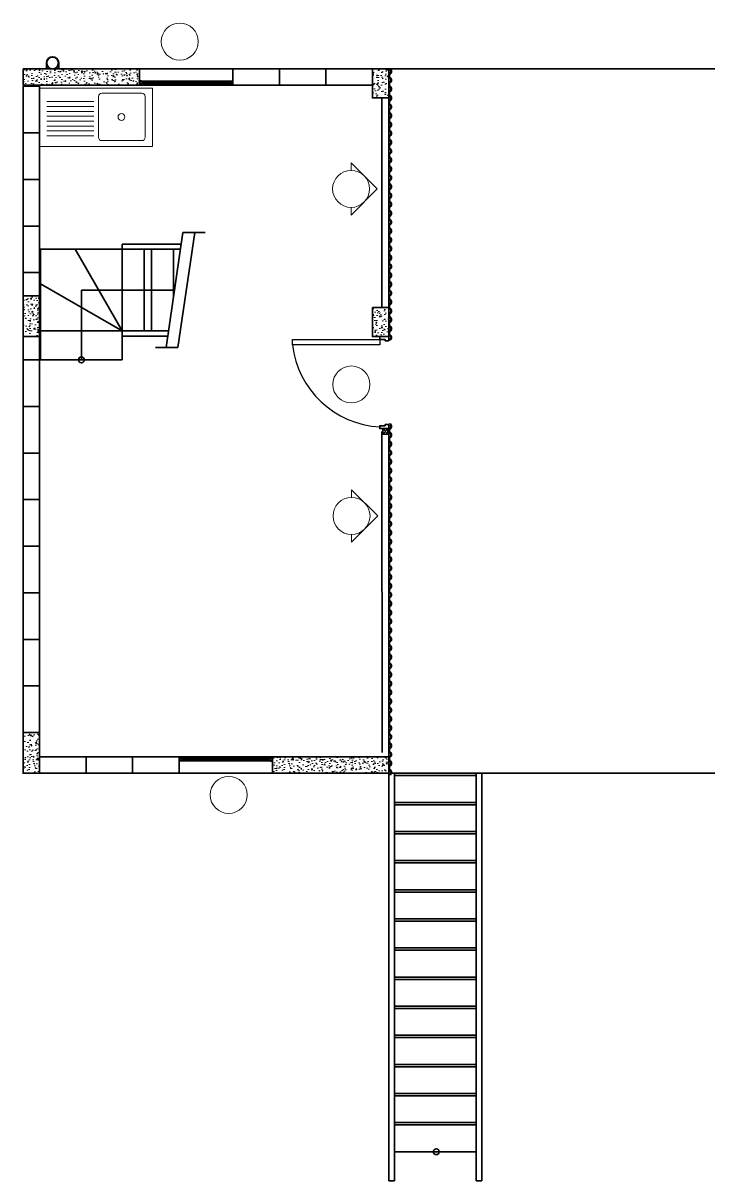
# Model space of a CAD drawing. Header units: millimetres. Extents: x 2.2 to 20.3, y -0.2 to 9.7.
# Drawn here: x 2.19 to 8.07, y -0.21 to 9.73 of the extents above; entities that cross this region are included whole.
import ezdxf

# ---------------------------------------------------------------- set-up
doc = ezdxf.new("R2010")
doc.units = ezdxf.units.MM
for name, color, linetype, lineweight in [('A-ANNO-SYMB', 3, 'Continuous', 18), ('A-DOOR-FULL', 4, 'Continuous', 25), ('A-FLOR-LEVL', 7, 'Continuous', 35), ('A-FLOR-PATT', 8, 'Continuous', 18), ('A-FURN', 8, 'Continuous', 18), ('A-GLAZ-FULL', 4, 'Continuous', 25), ('A-WALL-FULL', 7, 'Continuous', 35)]:
    doc.layers.add(name, color=color, linetype=linetype, lineweight=lineweight)
doc.layers.add('grid', color=7, linetype='Continuous')
doc.layers.get('grid').off()
pattern_1 = [(50, (33.41458, 90.6509), (0.091092334, -0.00796954), [0.009525, -0.104775]), (355, (33.41458, 90.6509), (-0.01762141, 0.09552832), [0.00762, -0.08382]), (100.451, (33.42217, 90.65024), (0.07347125, 0.08755834), [0.008095, -0.089045]), (46.1842, (33.41458, 90.6763), (0.13553952, -0.02102116), [0.0142875, -0.1571625]), (96.6356, (33.42587, 90.67455), (0.11870212, 0.12371278), [0.0121425, -0.1335675]), (351.184, (33.41458, 90.6763), (0.1187023, 0.12371256), [0.01143, -0.12573]), (21, (33.42728, 90.66995), (0.07580744, -0.05113276), [0.009525, -0.104775]), (326, (33.42728, 90.66995), (0.03090101, 0.09209398), [0.00762, -0.08382]), (71.4514, (33.4336, 90.66569), (0.106708245, 0.04096143), [0.008095, -0.089045]), (37.5, (33.41458, 90.650903), (0.001544302, 0.04227752), [0, -0.082804, 0, -0.08509, 0, -0.0841375]), (7.5, (33.41458, 90.650903), (0.033409831, 0.050090287), [0, -0.048514, 0, -0.080899, 0, -0.0320675]), (327.5, (33.38626, 90.650903), (0.067795298, -0.002864372), [0, -0.03175, 0, -0.09906, 0, -0.131445]), (317.5, (33.37356, 90.650903), (0.07406459, 0.012713246), [0, -0.041275, 0, -0.065786, 0, -0.093345])]

# ---------------------------------------------------------------- blocks, each defined once
blk = doc.blocks.new('A$C506063066')
at = {"layer": 'A-FLOR-PATT'}
h = blk.add_hatch(dxfattribs=at)
h.set_pattern_fill('AR-CONC', color=256, scale=0.0005, angle=360, style=0)
h.set_pattern_definition(pattern_1)
h.paths.add_polyline_path([(0, 9.55), (0, 9.41), (1, 9.41), (1, 9.5457, 0.366815), (0.9686, 9.54), (0.9648, 9.5432, -0.089578), (0.9728, 9.55)])
h = blk.add_hatch(dxfattribs=at)
h.set_pattern_fill('AR-CONC', color=256, scale=0.0005, angle=360, style=0)
h.set_pattern_definition([(50, (33.40958, 90.6509), (0.091092334, -0.00796954), [0.009525, -0.104775]), (355, (33.40958, 90.6509), (-0.01762141, 0.09552832), [0.00762, -0.08382]), (100.451, (33.41717, 90.65024), (0.07347125, 0.08755834), [0.008095, -0.089045]), (46.1842, (33.40958, 90.6763), (0.13553952, -0.02102116), [0.0142875, -0.1571625]), (96.6356, (33.42087, 90.67455), (0.11870212, 0.12371278), [0.0121425, -0.1335675]), (351.184, (33.40958, 90.6763), (0.1187023, 0.12371256), [0.01143, -0.12573]), (21, (33.42228, 90.66995), (0.07580744, -0.05113276), [0.009525, -0.104775]), (326, (33.42228, 90.66995), (0.03090101, 0.09209398), [0.00762, -0.08382]), (71.4514, (33.4286, 90.66569), (0.106708245, 0.04096143), [0.008095, -0.089045]), (37.5, (33.40958, 90.650903), (0.001544302, 0.04227752), [0, -0.082804, 0, -0.08509, 0, -0.0841375]), (7.5, (33.40958, 90.650903), (0.033409831, 0.050090287), [0, -0.048514, 0, -0.080899, 0, -0.0320675]), (327.5, (33.38126, 90.650903), (0.067795298, -0.002864372), [0, -0.03175, 0, -0.09906, 0, -0.131445]), (317.5, (33.36856, 90.650903), (0.07406459, 0.012713246), [0, -0.041275, 0, -0.065786, 0, -0.093345])])
h.paths.add_polyline_path([(3.14, 9.55), (3, 9.55), (3, 9.3), (3.14, 9.3)])
for points in [[(0.9994, 9.4462), (0.9994, 9.42), (1.0161, 9.42), (1.0161, 9.4225), (1.0019, 9.4225), (1.0019, 9.4437), (1.0161, 9.4437), (1.0161, 9.4462)], [(0.9994, 9.4462), (0.9994, 9.42), (1.0161, 9.42), (1.0161, 9.4225), (1.0019, 9.4225), (1.0019, 9.4437), (1.0161, 9.4437), (1.0161, 9.4462)], [(0.9994, 9.4462), (0.9994, 9.42), (1.0161, 9.42), (1.0161, 9.4225), (1.0019, 9.4225), (1.0019, 9.4437), (1.0161, 9.4437), (1.0161, 9.4462)], [(1.0161, 9.4437), (1.0161, 9.4462), (0.9994, 9.4462), (0.9994, 9.42), (1.0161, 9.42), (1.0161, 9.4225), (1.0019, 9.4225), (1.0019, 9.4437)], [(1.7999, 9.4462), (1.7999, 9.42), (1.7833, 9.42), (1.7833, 9.4225), (1.7974, 9.4225), (1.7974, 9.4437), (1.7833, 9.4437), (1.7833, 9.4462)], [(1.7999, 9.4462), (1.7999, 9.42), (1.7833, 9.42), (1.7833, 9.4225), (1.7974, 9.4225), (1.7974, 9.4437), (1.7833, 9.4437), (1.7833, 9.4462)], [(1.7999, 9.4462), (1.7999, 9.42), (1.7833, 9.42), (1.7833, 9.4225), (1.7974, 9.4225), (1.7974, 9.4437), (1.7833, 9.4437), (1.7833, 9.4462)], [(1.7833, 9.4437), (1.7833, 9.4462), (1.8, 9.4462), (1.8, 9.42), (1.7833, 9.42), (1.7833, 9.4225), (1.7975, 9.4225), (1.7975, 9.4437)], [(1.3567, 3.6062), (1.3567, 3.6037), (1.34, 3.6037), (1.34, 3.63), (1.3567, 3.63), (1.3567, 3.6275), (1.3425, 3.6275), (1.3425, 3.6062)], [(2.1249, 3.6062), (2.1249, 3.6037), (2.1416, 3.6037), (2.1416, 3.63), (2.1249, 3.63), (2.1249, 3.6275), (2.1391, 3.6275), (2.1391, 3.6062)]]:
    blk.add_hatch(color=256, dxfattribs=at).paths.add_polyline_path(points)
h = blk.add_hatch(dxfattribs=at)
h.set_pattern_fill('AR-CONC', color=256, scale=0.0005, angle=360, style=0)
h.set_pattern_definition(pattern_1)
h.paths.add_polyline_path([(0.14, 7.6), (0, 7.6), (0, 7.25), (0.14, 7.25)])
h = blk.add_hatch(dxfattribs=at)
h.set_pattern_fill('AR-CONC', color=256, scale=0.0005, angle=360, style=0)
h.set_pattern_definition([(50, (33.40958, 90.6509), (0.091092334, -0.00796954), [0.009525, -0.104775]), (355, (33.40958, 90.6509), (-0.01762141, 0.09552832), [0.00762, -0.08382]), (100.451, (33.41717, 90.65024), (0.07347125, 0.08755834), [0.008095, -0.089045]), (46.1842, (33.40958, 90.6763), (0.13553952, -0.02102116), [0.0142875, -0.1571625]), (96.6356, (33.42087, 90.67455), (0.11870212, 0.12371278), [0.0121425, -0.1335675]), (351.184, (33.40958, 90.6763), (0.1187023, 0.12371256), [0.01143, -0.12573]), (21, (33.42228, 90.66995), (0.07580744, -0.05113276), [0.009525, -0.104775]), (326, (33.42228, 90.66995), (0.03090101, 0.09209398), [0.00762, -0.08382]), (71.4514, (33.4286, 90.66569), (0.106708245, 0.04096143), [0.008095, -0.089045]), (37.5, (33.40958, 90.650903), (0.001544302, 0.04227752), [0, -0.082804, 0, -0.08509, 0, -0.0841375]), (7.5, (33.40958, 90.650903), (0.033409831, 0.050090287), [0, -0.048514, 0, -0.080899, 0, -0.0320675]), (327.5, (33.38126, 90.650903), (0.067795298, -0.002864372), [0, -0.03175, 0, -0.09906, 0, -0.131445]), (317.5, (33.36856, 90.650903), (0.07406459, 0.012713246), [0, -0.041275, 0, -0.065786, 0, -0.093345])])
h.paths.add_polyline_path([(3.14, 7.5), (3, 7.5), (3, 7.25), (3.14, 7.25)])
h = blk.add_hatch(dxfattribs=at)
h.set_pattern_fill('AR-CONC', color=256, scale=0.0005, angle=360, style=0)
h.set_pattern_definition(pattern_1)
h.paths.add_polyline_path([(0, 3.5), (0.14, 3.5), (0.14, 3.85), (0, 3.85)])
h = blk.add_hatch(dxfattribs=at)
h.set_pattern_fill('AR-CONC', color=256, scale=0.0005, angle=360, style=0)
h.set_pattern_definition([(50, (35.60458, 90.6509), (0.091092334, -0.00796954), [0.009525, -0.104775]), (355, (35.60458, 90.6509), (-0.01762141, 0.09552832), [0.00762, -0.08382]), (100.451, (35.61217, 90.65024), (0.07347125, 0.08755834), [0.008095, -0.089045]), (46.1842, (35.60458, 90.6763), (0.13553952, -0.02102116), [0.0142875, -0.1571625]), (96.6356, (35.61587, 90.67455), (0.11870212, 0.12371278), [0.0121425, -0.1335675]), (351.184, (35.60458, 90.6763), (0.1187023, 0.12371256), [0.01143, -0.12573]), (21, (35.61728, 90.66995), (0.07580744, -0.05113276), [0.009525, -0.104775]), (326, (35.61728, 90.66995), (0.03090101, 0.09209398), [0.00762, -0.08382]), (71.4514, (35.6236, 90.66569), (0.106708245, 0.04096143), [0.008095, -0.089045]), (37.5, (35.60458, 90.650903), (0.001544302, 0.04227752), [0, -0.082804, 0, -0.08509, 0, -0.0841375]), (7.5, (35.60458, 90.650903), (0.033409831, 0.050090287), [0, -0.048514, 0, -0.080899, 0, -0.0320675]), (327.5, (35.57626, 90.650903), (0.067795298, -0.002864372), [0, -0.03175, 0, -0.09906, 0, -0.131445]), (317.5, (35.56356, 90.650903), (0.07406459, 0.012713246), [0, -0.041275, 0, -0.065786, 0, -0.093345])])
h.paths.add_polyline_path([(2.14, 3.64), (2.14, 3.5), (3.14, 3.5), (3.14, 3.64)])
at = {"layer": 'A-ANNO-SYMB'}
for p, q in [((2.8164, 8.7435), (2.8164, 8.6777)), ((2.8164, 8.7435), (3.041, 8.5188)), ((2.8164, 8.2942), (3.041, 8.5188)), ((2.8164, 8.36), (2.8164, 8.2942)), ((2.8199, 5.9344), (2.8199, 5.8686)), ((2.8199, 5.9344), (3.0445, 5.7098)), ((2.8199, 5.4851), (3.0445, 5.7098)), ((2.8199, 5.5509), (2.8199, 5.4851))]:
    blk.add_line(p, q, dxfattribs=at)
for centre in [(1.3446, 9.7833), (2.8164, 8.5188), (2.8184, 6.839), (2.8199, 5.7098), (1.765, 3.3144)]:
    blk.add_circle(centre, 0.1589, dxfattribs=at)
at = {"layer": 'A-DOOR-FULL'}
blk.add_lwpolyline([(2.313, 7.225), (3.063, 7.225), (3.063, 7.18), (2.313, 7.18)], close=True, dxfattribs=at)
blk.add_arc((3.1061, 7.2723), 0.7984, 186.63627, 266.90667, dxfattribs=at)
at = {"layer": 'A-FLOR-LEVL'}
for p, q in [((0.15, 7.955), (0.15, 8)), ((0.4459, 8), (0.15, 8)), ((0.15, 7.7041), (0.15, 8)), ((0.85, 8), (0.4459, 8)), ((0.85, 7.3), (0.4459, 8)), ((0.85, 7.3), (0.85, 8)), ((1.04, 7.3), (1.04, 8)), ((1.1008, 7.3), (1.1008, 8)), ((1.2908, 7.5925), (1.2908, 8)), ((0.85, 7.3), (0.15, 7.7041)), ((0.15, 7.3), (0.15, 7.7041)), ((0.5, 7.65), (1.2992, 7.65)), ((0.5, 7.65), (0.5, 7.05)), ((0.85, 7.3), (0.15, 7.3)), ((3.14, 0), (3.14, 3.5)), ((3.95, 3.5), (3.15, 3.5)), ((4, 3.5), (3.15, 3.5)), ((3.19, 0), (3.19, 3.5)), ((3.19, 3.48), (3.89, 3.48)), ((3.89, 0), (3.89, 3.5)), ((3.94, 0), (3.94, 3.5)), ((3.89, 3.25), (3.19, 3.25)), ((3.89, 3.23), (3.19, 3.23)), ((3.89, 3), (3.19, 3)), ((3.89, 2.98), (3.19, 2.98)), ((3.89, 2.75), (3.19, 2.75)), ((3.89, 2.73), (3.19, 2.73)), ((3.89, 2.5), (3.19, 2.5)), ((3.89, 2.48), (3.19, 2.48)), ((3.89, 2.25), (3.19, 2.25)), ((3.89, 2.23), (3.19, 2.23)), ((3.89, 2), (3.19, 2)), ((3.89, 1.98), (3.19, 1.98)), ((3.89, 1.75), (3.19, 1.75)), ((3.89, 1.73), (3.19, 1.73)), ((3.89, 1.5), (3.19, 1.5)), ((3.89, 1.48), (3.19, 1.48)), ((3.89, 1.25), (3.19, 1.25)), ((3.89, 1.23), (3.19, 1.23)), ((3.89, 1), (3.19, 1)), ((3.89, 0.98), (3.19, 0.98)), ((3.89, 0.75), (3.19, 0.75)), ((3.89, 0.73), (3.19, 0.73)), ((3.89, 0.73), (3.19, 0.73)), ((3.89, 0.5), (3.19, 0.5)), ((3.89, 0.48), (3.19, 0.48)), ((3.89, 0.25), (3.19, 0.25)), ((3.19, 0), (3.14, 0)), ((3.94, 0), (3.89, 0))]:
    blk.add_line(p, q, dxfattribs=at)
for centre in [(0.5, 7.05), (3.548, 0.25)]:
    blk.add_circle(centre, 0.025, dxfattribs=at)
at = {"layer": 'A-FURN'}
for p, q in [((1.1118, 9.3839), (0.14, 9.3839)), ((1.1118, 8.8839), (1.1118, 9.3839)), ((0.6058, 9.2682), (0.2023, 9.2682)), ((0.6477, 9.3112), (0.6477, 8.9621)), ((0.6058, 9.2263), (0.2023, 9.2263)), ((0.6058, 9.1844), (0.2023, 9.1844)), ((0.6058, 9.1425), (0.2023, 9.1425)), ((0.6058, 9.1006), (0.2023, 9.1006)), ((0.6058, 9.0587), (0.2023, 9.0587)), ((0.6058, 9.0168), (0.2023, 9.0168)), ((0.6058, 8.9749), (0.2023, 8.9749))]:
    blk.add_line(p, q, dxfattribs=at)
for points in [[(1.0186, 9.3403), (0.6768, 9.3403)], [(1.0477, 9.3112), (1.0477, 8.9621)], [(1.1118, 8.8839), (0.14, 8.8839)], [(1.0186, 8.933), (0.6768, 8.933)]]:
    blk.add_lwpolyline(points, dxfattribs=at)
blk.add_circle((0.8441, 9.1367), 0.0291, dxfattribs=at)
for centre, start, end in [((0.6768, 9.3112), 90, 180), ((1.0186, 9.3112), 0, 90), ((0.6768, 8.9621), 180, 270), ((1.0186, 8.9621), 270, 0)]:
    blk.add_arc(centre, 0.0291, start, end, dxfattribs=at)
at = {"layer": 'A-GLAZ-FULL'}
for p, q in [((0.9994, 9.4462), (1.8, 9.4462)), ((1.0161, 9.4462), (0.9994, 9.4462)), ((1.0161, 9.4437), (1.0161, 9.4462)), ((1.7914, 9.4437), (1.7914, 9.4462)), ((1.8, 9.4462), (1.8, 9.42)), ((0.9994, 9.42), (1.7914, 9.42)), ((1.0019, 9.4225), (1.0019, 9.4437)), ((1.0161, 9.4225), (1.0019, 9.4225)), ((1.0061, 9.4398), (1.0353, 9.4398)), ((1.0061, 9.4265), (1.0061, 9.4398)), ((1.0061, 9.4265), (1.0353, 9.4265)), ((1.0161, 9.42), (1.0161, 9.4225)), ((1.0253, 9.4306), (1.0253, 9.4356)), ((1.0253, 9.4356), (1.7741, 9.4356)), ((1.0253, 9.4306), (1.7741, 9.4306)), ((1.0353, 9.4356), (1.0353, 9.4398)), ((1.0353, 9.4265), (1.0353, 9.4306)), ((1.7641, 9.4356), (1.7641, 9.4398)), ((1.7933, 9.4398), (1.7641, 9.4398)), ((1.7641, 9.4265), (1.7641, 9.4306)), ((1.7933, 9.4265), (1.7641, 9.4265)), ((1.7741, 9.4356), (1.7741, 9.4306)), ((1.7914, 9.42), (1.7914, 9.4225)), ((1.7914, 9.4225), (1.7975, 9.4225)), ((1.7933, 9.4265), (1.7933, 9.4398)), ((1.7975, 9.4437), (1.7975, 9.4225)), ((2.1416, 3.63), (1.34, 3.63)), ((1.34, 3.6037), (1.34, 3.63)), ((2.1416, 3.6037), (1.34, 3.6037)), ((1.3425, 3.6062), (1.3425, 3.6275)), ((1.3486, 3.6275), (1.3425, 3.6275)), ((1.3467, 3.6235), (1.3759, 3.6235)), ((1.3467, 3.6235), (1.3467, 3.6102)), ((1.3467, 3.6102), (1.3759, 3.6102)), ((1.3486, 3.63), (1.3486, 3.6275)), ((1.3486, 3.6062), (1.3486, 3.6037)), ((2.1157, 3.6194), (1.3659, 3.6194)), ((1.3659, 3.6144), (1.3659, 3.6194)), ((2.1157, 3.6144), (1.3659, 3.6144)), ((1.3759, 3.6235), (1.3759, 3.6194)), ((1.3759, 3.6144), (1.3759, 3.6102)), ((2.1349, 3.6235), (2.1057, 3.6235)), ((2.1057, 3.6235), (2.1057, 3.6194)), ((2.1057, 3.6144), (2.1057, 3.6102)), ((2.1349, 3.6102), (2.1057, 3.6102)), ((2.1157, 3.6194), (2.1157, 3.6144)), ((2.1249, 3.63), (2.1249, 3.6275)), ((2.1249, 3.6275), (2.1391, 3.6275)), ((2.1249, 3.6062), (2.1249, 3.6037)), ((2.1249, 3.6037), (2.1416, 3.6037)), ((2.1349, 3.6235), (2.1349, 3.6102)), ((2.1391, 3.6275), (2.1391, 3.6062))]:
    blk.add_line(p, q, dxfattribs=at)
at = {"layer": 'A-WALL-FULL'}
for p, q in [((0.1994, 9.6), (0.1994, 9.55)), ((0.2024, 9.6), (0.2024, 9.55)), ((0.3024, 9.6), (0.3024, 9.55)), ((0.3054, 9.6), (0.3054, 9.55)), ((1.8, 9.55), (1, 9.55)), ((2.2, 9.55), (1.8, 9.55)), ((1.8, 9.55), (1.8, 9.41)), ((2.2, 9.41), (2.2, 9.55)), ((2.6, 9.55), (2.2, 9.55)), ((2.2, 9.55), (2.2, 9.41)), ((3, 9.55), (2.6, 9.55)), ((2.6, 9.55), (2.6, 9.41)), ((2.6, 9.41), (2.6, 9.55)), ((3, 9.41), (3, 9.55)), ((6, 9.55), (3.14, 9.55)), ((3.1491, 9.5474), (3.1523, 9.5513)), ((0, 9.4), (0.14, 9.4)), ((0, 9), (0, 9.4)), ((0, 9.4), (0.14, 9.4)), ((0, 9), (0, 9.4)), ((0.14, 9.4), (0.14, 9)), ((0.14, 9.4), (0.14, 9)), ((1, 9.41), (1.8, 9.41)), ((1.8, 9.41), (2.2, 9.41)), ((2.2, 9.41), (2.6, 9.41)), ((2.6, 9.41), (3, 9.41)), ((3.0811, 7.5), (3.0811, 9.3)), ((3.1401, 7.5), (3.1401, 9.3)), ((0, 9), (0.14, 9)), ((0, 8.6), (0, 9)), ((0.14, 9), (0, 9)), ((0, 9), (0.14, 9)), ((0, 8.6), (0, 9)), ((0.14, 9), (0, 9)), ((0.14, 9), (0.14, 8.6)), ((0.14, 9), (0.14, 8.6)), ((3.1491, 8.8616), (3.1523, 8.8655)), ((0, 8.6), (0.14, 8.6)), ((0, 8.2), (0, 8.6)), ((0.14, 8.6), (0, 8.6)), ((0, 8.6), (0.14, 8.6)), ((0, 8.2), (0, 8.6)), ((0.14, 8.6), (0, 8.6)), ((0.14, 8.6), (0.14, 8.2)), ((0.14, 8.6), (0.14, 8.2)), ((3.1491, 8.4425), (3.1523, 8.4387)), ((3.1491, 8.3284), (3.1523, 8.3322)), ((0, 8.2), (0.14, 8.2)), ((0, 7.8), (0, 8.2)), ((0.14, 8.2), (0, 8.2)), ((0, 8.2), (0.14, 8.2)), ((0, 7.8), (0, 8.2)), ((0.14, 8.2), (0, 8.2)), ((0.14, 8.2), (0.14, 7.8)), ((0.14, 8.2), (0.14, 7.8)), ((1.3571, 8.045), (0.85, 8.045)), ((0.85, 8), (0.85, 8.045)), ((1.3505, 8), (0.85, 8)), ((0.14, 7.8), (0, 7.8)), ((0, 7.8), (0.14, 7.8)), ((0, 7.6), (0, 7.8)), ((0.14, 7.8), (0, 7.8)), ((0.14, 7.8), (0.14, 7.6)), ((3.1491, 7.7567), (3.1523, 7.7529)), ((0.14, 7.6), (0, 7.6)), ((0.15, 7.3), (0.15, 7.05)), ((0.85, 7.3), (1.2479, 7.3)), ((0.85, 7.3), (0.85, 7.255)), ((0.85, 7.3), (0.85, 7.255)), ((0, 7.25), (0.14, 7.25)), ((0, 7.05), (0, 7.25)), ((0.14, 7.25), (0.14, 7.05)), ((1.2413, 7.255), (0.85, 7.255)), ((0.85, 7.255), (0.85, 7.05)), ((3.1491, 7.2235), (3.1523, 7.2196)), ((0, 7.05), (0.14, 7.05)), ((0, 6.65), (0, 7.05)), ((0.14, 7.05), (0, 7.05)), ((0.14, 7.05), (0.14, 6.65)), ((0.85, 7.05), (0.15, 7.05)), ((0.14, 6.65), (0, 6.65)), ((0, 6.65), (0.14, 6.65)), ((0, 6.25), (0, 6.65)), ((0.14, 6.65), (0.14, 6.25)), ((3.1491, 6.4996), (3.1523, 6.5034)), ((3.0816, 6.436), (3.082, 3.6792)), ((3.0879, 6.4569), (3.1329, 6.413)), ((3.0879, 6.4119), (3.1329, 6.4569)), ((3.14, 3.64), (3.1395, 6.436)), ((0.14, 6.25), (0, 6.25)), ((0, 6.25), (0.14, 6.25)), ((0, 5.85), (0, 6.25)), ((0.14, 6.25), (0.14, 5.85)), ((0.14, 5.85), (0, 5.85)), ((0, 5.85), (0.14, 5.85)), ((0, 5.45), (0, 5.85)), ((0.14, 5.85), (0.14, 5.45)), ((0.14, 5.45), (0, 5.45)), ((0, 5.45), (0.14, 5.45)), ((0, 5.05), (0, 5.45)), ((0.14, 5.45), (0.14, 5.05)), ((3.1491, 5.4328), (3.1523, 5.4366)), ((3.1491, 5.3947), (3.1523, 5.3908)), ((0.14, 5.05), (0, 5.05)), ((0, 5.05), (0.14, 5.05)), ((0, 4.65), (0, 5.05)), ((0.14, 5.05), (0.14, 4.65)), ((0.14, 4.65), (0, 4.65)), ((0, 4.65), (0.14, 4.65)), ((0, 4.25), (0, 4.65)), ((0.14, 4.65), (0.14, 4.25)), ((3.1491, 4.5946), (3.1523, 4.5984)), ((3.1491, 4.3279), (3.1523, 4.324)), ((0.14, 4.25), (0, 4.25)), ((0, 4.25), (0.14, 4.25)), ((0, 3.85), (0, 4.25)), ((0.14, 4.25), (0.14, 3.85)), ((0.14, 3.85), (0, 3.85)), ((0.54, 3.64), (0.14, 3.64)), ((0.14, 3.64), (0.14, 3.5)), ((0.54, 3.5), (0.54, 3.64)), ((0.94, 3.64), (0.54, 3.64)), ((0.54, 3.64), (0.54, 3.5)), ((1.34, 3.64), (0.94, 3.64)), ((0.94, 3.64), (0.94, 3.5)), ((0.94, 3.5), (0.94, 3.64)), ((1.34, 3.64), (2.14, 3.64)), ((1.34, 3.5), (1.34, 3.64)), ((0.14, 3.5), (0.54, 3.5)), ((0.54, 3.5), (0.94, 3.5)), ((0.94, 3.5), (1.34, 3.5)), ((2.14, 3.5), (1.34, 3.5)), ((3.14, 3.5), (6.15, 3.5)), ((3.1491, 3.4897), (3.1523, 3.4858))]:
    blk.add_line(p, q, dxfattribs=at)
for points in [[(0, 9.55), (1, 9.55), (1, 9.41), (0, 9.41)], [(3, 9.55), (3.14, 9.55), (3.14, 9.3), (3, 9.3)], [(0, 7.6), (0.14, 7.6), (0.14, 7.25), (0, 7.25)], [(3, 7.5), (3.14, 7.5), (3.14, 7.25), (3, 7.25)], [(3.1329, 6.4569), (3.0879, 6.4569), (3.0879, 6.4119), (3.1329, 6.4119)], [(0, 3.85), (0.14, 3.85), (0.14, 3.5), (0, 3.5)], [(2.14, 3.64), (3.14, 3.64), (3.14, 3.5), (2.14, 3.5)]]:
    blk.add_lwpolyline(points, close=True, dxfattribs=at)
at = {"layer": 'A-WALL-FULL', "const_width": 0.001}
for points in [[(3.1336, 9.2615), (3.1396, 9.2615), (3.1396, 9.2995), (3.1336, 9.2995), (3.1317, 9.2975), (3.1006, 9.2975), (3.0896, 9.2975), (3.0876, 9.2995), (3.0816, 9.2995), (3.0816, 9.2615), (3.0876, 9.2615)], [(3.1335, 7.5385), (3.1395, 7.5385), (3.1395, 7.5005), (3.1335, 7.5005), (3.1316, 7.5025), (3.1005, 7.5025), (3.0895, 7.5025), (3.0875, 7.5005), (3.0815, 7.5005), (3.0815, 7.5385), (3.0875, 7.5385)], [(3.1335, 6.422), (3.1395, 6.422), (3.1395, 6.46), (3.1335, 6.46), (3.1316, 6.458), (3.1005, 6.458), (3.0895, 6.458), (3.0875, 6.46), (3.0815, 6.46), (3.0815, 6.422), (3.0875, 6.422)], [(3.1338, 5.0386), (3.1398, 5.0386), (3.1398, 5.0766), (3.1338, 5.0766), (3.1319, 5.0746), (3.1008, 5.0746), (3.0898, 5.0746), (3.0878, 5.0766), (3.0818, 5.0766), (3.0818, 5.0386), (3.0878, 5.0386)], [(3.1335, 3.6792), (3.1395, 3.6792), (3.1395, 3.6412), (3.1335, 3.6412), (3.1316, 3.6431), (3.1005, 3.6431), (3.0895, 3.6431), (3.0875, 3.6412), (3.0815, 3.6412), (3.0815, 3.6792), (3.0875, 3.6792)]]:
    blk.add_lwpolyline(points, dxfattribs=at)
at = {"layer": 'A-WALL-FULL'}
for points in [[(1.3716, 8.1437), (1.2268, 7.1563)], [(1.4729, 8.1437), (1.3281, 7.1563)], [(1.3716, 8.1437), (1.5639, 8.1437)], [(3.108, 7.25), (3.108, 7.25), (3.063, 7.25), (3.063, 7.225), (3.108, 7.225)], [(3.108, 7.225), (3.108, 7.215), (3.14, 7.215), (3.14, 7.25), (3.108, 7.25)], [(1.3281, 7.1563), (1.1358, 7.1563)], [(3.108, 6.46), (3.108, 6.46), (3.063, 6.46), (3.063, 6.485), (3.108, 6.485)], [(3.108, 6.485), (3.108, 6.495), (3.14, 6.495), (3.14, 6.46), (3.108, 6.46)]]:
    blk.add_lwpolyline(points, dxfattribs=at)
blk.add_circle((0.2524, 9.6), 0.05, dxfattribs=at)
for centre, radius, start, end in [((0.2524, 9.6), 0.053, 0, 180), ((3.1335, 9.5284), 0.0247, 309.42406, 50.57594), ((3.1335, 9.5284), 0.0297, 309.42406, 50.57594), ((3.1648, 9.4903), 0.0247, 129.42406, 230.57594), ((3.1648, 9.4903), 0.0197, 129.42406, 230.57594), ((3.1335, 9.4522), 0.0247, 309.42406, 50.57594), ((3.1335, 9.4522), 0.0297, 309.42406, 50.57594), ((3.1648, 9.4141), 0.0247, 129.42406, 230.57594), ((3.1648, 9.3379), 0.0247, 129.42406, 230.57594), ((3.1648, 9.4141), 0.0197, 129.42406, 230.57594), ((3.1648, 9.3379), 0.0197, 129.42406, 230.57594), ((3.1335, 9.376), 0.0247, 309.42406, 50.57594), ((3.1335, 9.376), 0.0297, 309.42406, 50.57594), ((3.1648, 9.2617), 0.0247, 129.42406, 230.57594), ((3.1648, 9.2617), 0.0197, 129.42406, 230.57594), ((3.1335, 9.2998), 0.0247, 309.42406, 50.57594), ((3.1335, 9.2998), 0.0297, 309.42406, 50.57594), ((3.1335, 9.2236), 0.0297, 309.42406, 50.57594), ((3.1648, 9.1855), 0.0247, 129.42406, 230.57594), ((3.1648, 9.1855), 0.0197, 129.42406, 230.57594), ((3.1335, 9.2236), 0.0247, 309.42406, 50.57594), ((3.1335, 9.1474), 0.0247, 309.42406, 50.57594), ((3.1335, 9.1474), 0.0297, 309.42406, 50.57594), ((3.1648, 9.1093), 0.0247, 129.42406, 230.57594), ((3.1648, 9.0331), 0.0247, 129.42406, 230.57594), ((3.1648, 9.1093), 0.0197, 129.42406, 230.57594), ((3.1648, 9.0331), 0.0197, 129.42406, 230.57594), ((3.1335, 9.0712), 0.0247, 309.42406, 50.57594), ((3.1335, 9.0712), 0.0297, 309.42406, 50.57594), ((3.1648, 8.9569), 0.0247, 129.42406, 230.57594), ((3.1648, 8.9569), 0.0197, 129.42406, 230.57594), ((3.1335, 8.995), 0.0247, 309.42406, 50.57594), ((3.1335, 8.995), 0.0297, 309.42406, 50.57594), ((3.1648, 8.8807), 0.0247, 129.42406, 230.57594), ((3.1648, 8.8807), 0.0197, 129.42406, 230.57594), ((3.1335, 8.9188), 0.0247, 309.42406, 50.57594), ((3.1335, 8.8426), 0.0247, 309.42406, 50.57594), ((3.1335, 8.8426), 0.0247, 309.42406, 50.57594), ((3.1335, 8.9188), 0.0297, 309.42406, 50.57594), ((3.1335, 8.8426), 0.0297, 309.42406, 50.57594), ((3.1335, 8.8426), 0.0297, 309.42406, 50.57594), ((3.1648, 8.8045), 0.0247, 129.42406, 230.57594), ((3.1648, 8.8045), 0.0247, 129.42406, 230.57594), ((3.1648, 8.8045), 0.0197, 129.42406, 230.57594), ((3.1648, 8.8045), 0.0197, 129.42406, 230.57594), ((3.1335, 8.7664), 0.0247, 309.42406, 50.57594), ((3.1335, 8.7664), 0.0247, 309.42406, 50.57594), ((3.1335, 8.7664), 0.0297, 309.42406, 50.57594), ((3.1335, 8.7664), 0.0297, 309.42406, 50.57594), ((3.1648, 8.7283), 0.0247, 129.42406, 230.57594), ((3.1648, 8.7283), 0.0247, 129.42406, 230.57594), ((3.1648, 8.6521), 0.0247, 129.42406, 230.57594), ((3.1648, 8.6521), 0.0247, 129.42406, 230.57594), ((3.1648, 8.7283), 0.0197, 129.42406, 230.57594), ((3.1648, 8.7283), 0.0197, 129.42406, 230.57594), ((3.1648, 8.6521), 0.0197, 129.42406, 230.57594), ((3.1648, 8.6521), 0.0197, 129.42406, 230.57594), ((3.1335, 8.6902), 0.0247, 309.42406, 50.57594), ((3.1335, 8.6902), 0.0247, 309.42406, 50.57594), ((3.1335, 8.6902), 0.0297, 309.42406, 50.57594), ((3.1335, 8.6902), 0.0297, 309.42406, 50.57594), ((3.1648, 8.5759), 0.0247, 129.42406, 230.57594), ((3.1648, 8.5759), 0.0247, 129.42406, 230.57594), ((3.1648, 8.5759), 0.0197, 129.42406, 230.57594), ((3.1648, 8.5759), 0.0197, 129.42406, 230.57594), ((3.1335, 8.614), 0.0247, 309.42406, 50.57594), ((3.1335, 8.614), 0.0247, 309.42406, 50.57594), ((3.1335, 8.5378), 0.0247, 309.42406, 50.57594), ((3.1335, 8.5378), 0.0247, 309.42406, 50.57594), ((3.1335, 8.614), 0.0297, 309.42406, 50.57594), ((3.1335, 8.614), 0.0297, 309.42406, 50.57594), ((3.1335, 8.5378), 0.0297, 309.42406, 50.57594), ((3.1335, 8.5378), 0.0297, 309.42406, 50.57594), ((3.1648, 8.4997), 0.0247, 129.42406, 230.57594), ((3.1648, 8.4997), 0.0247, 129.42406, 230.57594), ((3.1648, 8.4997), 0.0197, 129.42406, 230.57594), ((3.1648, 8.4997), 0.0197, 129.42406, 230.57594), ((3.1335, 8.4616), 0.0247, 309.42406, 50.57594), ((3.1335, 8.4616), 0.0247, 309.42406, 50.57594), ((3.1335, 8.4616), 0.0297, 309.42406, 50.57594), ((3.1335, 8.4616), 0.0297, 309.42406, 50.57594), ((3.1648, 8.4235), 0.0247, 129.42406, 230.57594), ((3.1648, 8.3473), 0.0247, 129.42406, 230.57594), ((3.1648, 8.4235), 0.0197, 129.42406, 230.57594), ((3.1648, 8.3473), 0.0197, 129.42406, 230.57594), ((3.1335, 8.3854), 0.0247, 309.42406, 50.57594), ((3.1335, 8.3854), 0.0297, 309.42406, 50.57594), ((3.1648, 8.2712), 0.0247, 129.42406, 230.57594), ((3.1648, 8.2711), 0.0247, 129.42406, 230.57594), ((3.1648, 8.2712), 0.0197, 129.42406, 230.57594), ((3.1648, 8.2711), 0.0197, 129.42406, 230.57594), ((3.1335, 8.3093), 0.0247, 309.42406, 50.57594), ((3.1335, 8.3092), 0.0247, 309.42406, 50.57594), ((3.1335, 8.2331), 0.0247, 309.42406, 50.57594), ((3.1335, 8.233), 0.0247, 309.42406, 50.57594), ((3.1335, 8.3093), 0.0297, 309.42406, 50.57594), ((3.1335, 8.3092), 0.0297, 309.42406, 50.57594), ((3.1335, 8.2331), 0.0297, 309.42406, 50.57594), ((3.1335, 8.233), 0.0297, 309.42406, 50.57594), ((3.1648, 8.195), 0.0247, 129.42406, 230.57594), ((3.1648, 8.1949), 0.0247, 129.42406, 230.57594), ((3.1648, 8.195), 0.0197, 129.42406, 230.57594), ((3.1648, 8.1949), 0.0197, 129.42406, 230.57594), ((3.1335, 8.1569), 0.0247, 309.42406, 50.57594), ((3.1335, 8.1568), 0.0247, 309.42406, 50.57594), ((3.1335, 8.1569), 0.0297, 309.42406, 50.57594), ((3.1335, 8.1568), 0.0297, 309.42406, 50.57594), ((3.1648, 8.1188), 0.0247, 129.42406, 230.57594), ((3.1648, 8.1187), 0.0247, 129.42406, 230.57594), ((3.1648, 8.0426), 0.0247, 129.42406, 230.57594), ((3.1648, 8.0425), 0.0247, 129.42406, 230.57594), ((3.1648, 8.1188), 0.0197, 129.42406, 230.57594), ((3.1648, 8.1187), 0.0197, 129.42406, 230.57594), ((3.1648, 8.0426), 0.0197, 129.42406, 230.57594), ((3.1648, 8.0425), 0.0197, 129.42406, 230.57594), ((3.1335, 8.0807), 0.0247, 309.42406, 50.57594), ((3.1335, 8.0806), 0.0247, 309.42406, 50.57594), ((3.1335, 8.0807), 0.0297, 309.42406, 50.57594), ((3.1335, 8.0806), 0.0297, 309.42406, 50.57594), ((3.1648, 7.9664), 0.0247, 129.42406, 230.57594), ((3.1648, 7.9663), 0.0247, 129.42406, 230.57594), ((3.1648, 7.9664), 0.0197, 129.42406, 230.57594), ((3.1648, 7.9663), 0.0197, 129.42406, 230.57594), ((3.1335, 8.0045), 0.0247, 309.42406, 50.57594), ((3.1335, 8.0044), 0.0247, 309.42406, 50.57594), ((3.1335, 8.0045), 0.0297, 309.42406, 50.57594), ((3.1335, 8.0044), 0.0297, 309.42406, 50.57594), ((3.1648, 7.8902), 0.0247, 129.42406, 230.57594), ((3.1648, 7.8901), 0.0247, 129.42406, 230.57594), ((3.1648, 7.8902), 0.0197, 129.42406, 230.57594), ((3.1648, 7.8901), 0.0197, 129.42406, 230.57594), ((3.1335, 7.9283), 0.0247, 309.42406, 50.57594), ((3.1335, 7.9282), 0.0247, 309.42406, 50.57594), ((3.1335, 7.8521), 0.0247, 309.42406, 50.57594), ((3.1335, 7.852), 0.0247, 309.42406, 50.57594), ((3.1335, 7.9283), 0.0297, 309.42406, 50.57594), ((3.1335, 7.9282), 0.0297, 309.42406, 50.57594), ((3.1335, 7.8521), 0.0297, 309.42406, 50.57594), ((3.1335, 7.852), 0.0297, 309.42406, 50.57594), ((3.1648, 7.814), 0.0247, 129.42406, 230.57594), ((3.1648, 7.8139), 0.0247, 129.42406, 230.57594), ((3.1648, 7.7378), 0.0247, 129.42406, 230.57594), ((3.1648, 7.814), 0.0197, 129.42406, 230.57594), ((3.1648, 7.8139), 0.0197, 129.42406, 230.57594), ((3.1335, 7.7759), 0.0247, 309.42406, 50.57594), ((3.1335, 7.7758), 0.0247, 309.42406, 50.57594), ((3.1335, 7.7759), 0.0297, 309.42406, 50.57594), ((3.1335, 7.7758), 0.0297, 309.42406, 50.57594), ((3.1648, 7.6616), 0.0247, 129.42406, 230.57594), ((3.1648, 7.7378), 0.0197, 129.42406, 230.57594), ((3.1648, 7.6616), 0.0197, 129.42406, 230.57594), ((3.1335, 7.6997), 0.0247, 309.42406, 50.57594), ((3.1335, 7.6997), 0.0297, 309.42406, 50.57594), ((3.1648, 7.5854), 0.0247, 129.42406, 230.57594), ((3.1648, 7.5854), 0.0197, 129.42406, 230.57594), ((3.1335, 7.6235), 0.0247, 309.42406, 50.57594), ((3.1335, 7.5473), 0.0247, 309.42406, 50.57594), ((3.1335, 7.6235), 0.0297, 309.42406, 50.57594), ((3.1335, 7.5473), 0.0297, 309.42406, 50.57594), ((3.1648, 7.5092), 0.0247, 129.42406, 230.57594), ((3.1648, 7.5092), 0.0197, 129.42406, 230.57594), ((3.1335, 7.4711), 0.0247, 309.42406, 50.57594), ((3.1335, 7.4711), 0.0297, 309.42406, 50.57594), ((3.1648, 7.433), 0.0247, 129.42406, 230.57594), ((3.1648, 7.3568), 0.0247, 129.42406, 230.57594), ((3.1648, 7.433), 0.0197, 129.42406, 230.57594), ((3.1648, 7.3568), 0.0197, 129.42406, 230.57594), ((3.1335, 7.3949), 0.0247, 309.42406, 50.57594), ((3.1335, 7.3949), 0.0297, 309.42406, 50.57594), ((3.1648, 7.2806), 0.0247, 129.42406, 230.57594), ((3.1648, 7.2806), 0.0197, 129.42406, 230.57594), ((3.1335, 7.3187), 0.0247, 309.42406, 50.57594), ((3.1335, 7.2425), 0.0247, 309.42406, 50.57594), ((3.1335, 7.3187), 0.0297, 309.42406, 50.57594), ((3.1335, 7.2425), 0.0297, 309.42406, 50.57594), ((3.1335, 6.4805), 0.0247, 309.42406, 50.57594), ((3.1335, 6.4805), 0.0297, 309.42406, 50.57594), ((3.1648, 6.4424), 0.0247, 129.42406, 230.57594), ((3.1648, 6.3662), 0.0247, 129.42406, 230.57594), ((3.1648, 6.4424), 0.0197, 129.42406, 230.57594), ((3.1648, 6.3662), 0.0197, 129.42406, 230.57594), ((3.1335, 6.4043), 0.0247, 309.42406, 50.57594), ((3.1335, 6.4043), 0.0297, 309.42406, 50.57594), ((3.1648, 6.29), 0.0247, 129.42406, 230.57594), ((3.1648, 6.29), 0.0197, 129.42406, 230.57594), ((3.1335, 6.3281), 0.0247, 309.42406, 50.57594), ((3.1335, 6.2519), 0.0247, 309.42406, 50.57594), ((3.1335, 6.3281), 0.0297, 309.42406, 50.57594), ((3.1335, 6.2519), 0.0297, 309.42406, 50.57594), ((3.1648, 6.2138), 0.0247, 129.42406, 230.57594), ((3.1648, 6.2138), 0.0197, 129.42406, 230.57594), ((3.1335, 6.1757), 0.0247, 309.42406, 50.57594), ((3.1335, 6.1757), 0.0297, 309.42406, 50.57594), ((3.1648, 6.1376), 0.0247, 129.42406, 230.57594), ((3.1648, 6.0614), 0.0247, 129.42406, 230.57594), ((3.1648, 6.1376), 0.0197, 129.42406, 230.57594), ((3.1648, 6.0614), 0.0197, 129.42406, 230.57594), ((3.1335, 6.0995), 0.0247, 309.42406, 50.57594), ((3.1335, 6.0995), 0.0297, 309.42406, 50.57594), ((3.1648, 5.9852), 0.0247, 129.42406, 230.57594), ((3.1648, 5.9852), 0.0197, 129.42406, 230.57594), ((3.1335, 6.0233), 0.0247, 309.42406, 50.57594), ((3.1335, 5.9471), 0.0247, 309.42406, 50.57594), ((3.1335, 6.0233), 0.0297, 309.42406, 50.57594), ((3.1335, 5.9471), 0.0297, 309.42406, 50.57594), ((3.1648, 5.909), 0.0247, 129.42406, 230.57594), ((3.1648, 5.909), 0.0197, 129.42406, 230.57594), ((3.1335, 5.8709), 0.0247, 309.42406, 50.57594), ((3.1335, 5.8709), 0.0297, 309.42406, 50.57594), ((3.1648, 5.8328), 0.0247, 129.42406, 230.57594), ((3.1648, 5.7566), 0.0247, 129.42406, 230.57594), ((3.1648, 5.8328), 0.0197, 129.42406, 230.57594), ((3.1648, 5.7566), 0.0197, 129.42406, 230.57594), ((3.1335, 5.7947), 0.0247, 309.42406, 50.57594), ((3.1335, 5.7947), 0.0297, 309.42406, 50.57594), ((3.1648, 5.6804), 0.0247, 129.42406, 230.57594), ((3.1648, 5.6804), 0.0197, 129.42406, 230.57594), ((3.1335, 5.7185), 0.0247, 309.42406, 50.57594), ((3.1335, 5.7185), 0.0297, 309.42406, 50.57594), ((3.1648, 5.6042), 0.0247, 129.42406, 230.57594), ((3.1648, 5.6042), 0.0197, 129.42406, 230.57594), ((3.1335, 5.6423), 0.0247, 309.42406, 50.57594), ((3.1335, 5.5661), 0.0247, 309.42406, 50.57594), ((3.1335, 5.6423), 0.0297, 309.42406, 50.57594), ((3.1335, 5.5661), 0.0297, 309.42406, 50.57594), ((3.1648, 5.528), 0.0247, 129.42406, 230.57594), ((3.1648, 5.4518), 0.0247, 129.42406, 230.57594), ((3.1648, 5.528), 0.0197, 129.42406, 230.57594), ((3.1335, 5.4899), 0.0247, 309.42406, 50.57594), ((3.1335, 5.4899), 0.0297, 309.42406, 50.57594), ((3.1648, 5.3756), 0.0247, 129.42406, 230.57594), ((3.1648, 5.4518), 0.0197, 129.42406, 230.57594), ((3.1648, 5.3756), 0.0197, 129.42406, 230.57594), ((3.1335, 5.4137), 0.0247, 309.42406, 50.57594), ((3.1335, 5.4137), 0.0247, 309.42406, 50.57594), ((3.1335, 5.4137), 0.0297, 309.42406, 50.57594), ((3.1335, 5.4137), 0.0297, 309.42406, 50.57594), ((3.1648, 5.2994), 0.0247, 129.42406, 230.57594), ((3.1648, 5.2994), 0.0197, 129.42406, 230.57594), ((3.1335, 5.3375), 0.0247, 309.42406, 50.57594), ((3.1335, 5.2613), 0.0247, 309.42406, 50.57594), ((3.1335, 5.3375), 0.0297, 309.42406, 50.57594), ((3.1335, 5.2613), 0.0297, 309.42406, 50.57594), ((3.1648, 5.2232), 0.0247, 129.42406, 230.57594), ((3.1648, 5.2232), 0.0197, 129.42406, 230.57594), ((3.1335, 5.1851), 0.0247, 309.42406, 50.57594), ((3.1335, 5.1851), 0.0297, 309.42406, 50.57594), ((3.1648, 5.147), 0.0247, 129.42406, 230.57594), ((3.1648, 5.0708), 0.0247, 129.42406, 230.57594), ((3.1648, 5.147), 0.0197, 129.42406, 230.57594), ((3.1648, 5.0708), 0.0197, 129.42406, 230.57594), ((3.1335, 5.1089), 0.0247, 309.42406, 50.57594), ((3.1335, 5.1089), 0.0297, 309.42406, 50.57594), ((3.1648, 4.9946), 0.0247, 129.42406, 230.57594), ((3.1648, 4.9946), 0.0197, 129.42406, 230.57594), ((3.1335, 5.0327), 0.0247, 309.42406, 50.57594), ((3.1335, 4.9565), 0.0247, 309.42406, 50.57594), ((3.1335, 5.0327), 0.0297, 309.42406, 50.57594), ((3.1335, 4.9565), 0.0297, 309.42406, 50.57594), ((3.1648, 4.9184), 0.0247, 129.42406, 230.57594), ((3.1648, 4.9184), 0.0197, 129.42406, 230.57594), ((3.1335, 4.8803), 0.0247, 309.42406, 50.57594), ((3.1335, 4.8803), 0.0297, 309.42406, 50.57594), ((3.1648, 4.8422), 0.0247, 129.42406, 230.57594), ((3.1648, 4.766), 0.0247, 129.42406, 230.57594), ((3.1648, 4.8422), 0.0197, 129.42406, 230.57594), ((3.1648, 4.766), 0.0197, 129.42406, 230.57594), ((3.1335, 4.8041), 0.0247, 309.42406, 50.57594), ((3.1335, 4.8041), 0.0297, 309.42406, 50.57594), ((3.1648, 4.6898), 0.0247, 129.42406, 230.57594), ((3.1648, 4.6898), 0.0197, 129.42406, 230.57594), ((3.1335, 4.7279), 0.0247, 309.42406, 50.57594), ((3.1335, 4.7279), 0.0297, 309.42406, 50.57594), ((3.1335, 4.6517), 0.0297, 309.42406, 50.57594), ((3.1648, 4.6136), 0.0247, 129.42406, 230.57594), ((3.1648, 4.6136), 0.0197, 129.42406, 230.57594), ((3.1335, 4.6517), 0.0247, 309.42406, 50.57594), ((3.1335, 4.5755), 0.0247, 309.42406, 50.57594), ((3.1335, 4.5755), 0.0247, 309.42406, 50.57594), ((3.1335, 4.5755), 0.0297, 309.42406, 50.57594), ((3.1335, 4.5755), 0.0297, 309.42406, 50.57594), ((3.1648, 4.5374), 0.0247, 129.42406, 230.57594), ((3.1648, 4.5374), 0.0247, 129.42406, 230.57594), ((3.1648, 4.4612), 0.0247, 129.42406, 230.57594), ((3.1648, 4.4612), 0.0247, 129.42406, 230.57594), ((3.1648, 4.5374), 0.0197, 129.42406, 230.57594), ((3.1648, 4.5374), 0.0197, 129.42406, 230.57594), ((3.1648, 4.4612), 0.0197, 129.42406, 230.57594), ((3.1648, 4.4612), 0.0197, 129.42406, 230.57594), ((3.1335, 4.4993), 0.0247, 309.42406, 50.57594), ((3.1335, 4.4993), 0.0247, 309.42406, 50.57594), ((3.1335, 4.4993), 0.0297, 309.42406, 50.57594), ((3.1335, 4.4993), 0.0297, 309.42406, 50.57594), ((3.1648, 4.385), 0.0247, 129.42406, 230.57594), ((3.1648, 4.385), 0.0247, 129.42406, 230.57594), ((3.1648, 4.385), 0.0197, 129.42406, 230.57594), ((3.1648, 4.385), 0.0197, 129.42406, 230.57594), ((3.1335, 4.4231), 0.0247, 309.42406, 50.57594), ((3.1335, 4.4231), 0.0247, 309.42406, 50.57594), ((3.1335, 4.4231), 0.0297, 309.42406, 50.57594), ((3.1335, 4.4231), 0.0297, 309.42406, 50.57594), ((3.1648, 4.3088), 0.0247, 129.42406, 230.57594), ((3.1648, 4.3088), 0.0197, 129.42406, 230.57594), ((3.1335, 4.3469), 0.0247, 309.42406, 50.57594), ((3.1335, 4.3469), 0.0247, 309.42406, 50.57594), ((3.1335, 4.2707), 0.0247, 309.42406, 50.57594), ((3.1335, 4.3469), 0.0297, 309.42406, 50.57594), ((3.1335, 4.3469), 0.0297, 309.42406, 50.57594), ((3.1335, 4.2707), 0.0297, 309.42406, 50.57594), ((3.1648, 4.2326), 0.0247, 129.42406, 230.57594), ((3.1648, 4.2326), 0.0197, 129.42406, 230.57594), ((3.1335, 4.1945), 0.0247, 309.42406, 50.57594), ((3.1335, 4.1945), 0.0297, 309.42406, 50.57594), ((3.1648, 4.1564), 0.0247, 129.42406, 230.57594), ((3.1648, 4.0802), 0.0247, 129.42406, 230.57594), ((3.1648, 4.1564), 0.0197, 129.42406, 230.57594), ((3.1648, 4.0802), 0.0197, 129.42406, 230.57594), ((3.1335, 4.1183), 0.0247, 309.42406, 50.57594), ((3.1335, 4.1183), 0.0297, 309.42406, 50.57594), ((3.1648, 4.004), 0.0247, 129.42406, 230.57594), ((3.1648, 4.004), 0.0197, 129.42406, 230.57594), ((3.1335, 4.0421), 0.0247, 309.42406, 50.57594), ((3.1335, 3.9659), 0.0247, 309.42406, 50.57594), ((3.1335, 4.0421), 0.0297, 309.42406, 50.57594), ((3.1335, 3.9659), 0.0297, 309.42406, 50.57594), ((3.1648, 3.9278), 0.0247, 129.42406, 230.57594), ((3.1648, 3.9278), 0.0197, 129.42406, 230.57594), ((3.1335, 3.8897), 0.0247, 309.42406, 50.57594), ((3.1335, 3.8897), 0.0297, 309.42406, 50.57594), ((3.1648, 3.8516), 0.0247, 129.42406, 230.57594), ((3.1648, 3.7754), 0.0247, 129.42406, 230.57594), ((3.1648, 3.8516), 0.0197, 129.42406, 230.57594), ((3.1648, 3.7754), 0.0197, 129.42406, 230.57594), ((3.1335, 3.8135), 0.0247, 309.42406, 50.57594), ((3.1335, 3.8135), 0.0297, 309.42406, 50.57594), ((3.1648, 3.6992), 0.0247, 129.42406, 230.57594), ((3.1648, 3.6992), 0.0197, 129.42406, 230.57594), ((3.1335, 3.7373), 0.0247, 309.42406, 50.57594), ((3.1335, 3.6611), 0.0247, 309.42406, 50.57594), ((3.1335, 3.7373), 0.0297, 309.42406, 50.57594), ((3.1335, 3.6611), 0.0297, 309.42406, 50.57594), ((3.1648, 3.623), 0.0247, 129.42406, 230.57594), ((3.1648, 3.623), 0.0197, 129.42406, 230.57594), ((3.1335, 3.5849), 0.0247, 309.42406, 50.57594), ((3.1335, 3.5849), 0.0297, 309.42406, 50.57594), ((3.1648, 3.5468), 0.0247, 129.42406, 230.57594), ((3.1648, 3.5468), 0.0197, 129.42406, 230.57594), ((3.1335, 3.5087), 0.0247, 309.42406, 50.57594), ((3.1335, 3.5087), 0.0297, 309.42406, 50.57594)]:
    blk.add_arc(centre, radius, start, end, dxfattribs=at)

msp = doc.modelspace()

# ---------------------------------------------------------------- block references
at = {"layer": 'grid'}
msp.add_blockref('A$C506063066', (2.1873, -0.2089), dxfattribs=at)

doc.saveas('drawing.dxf')
